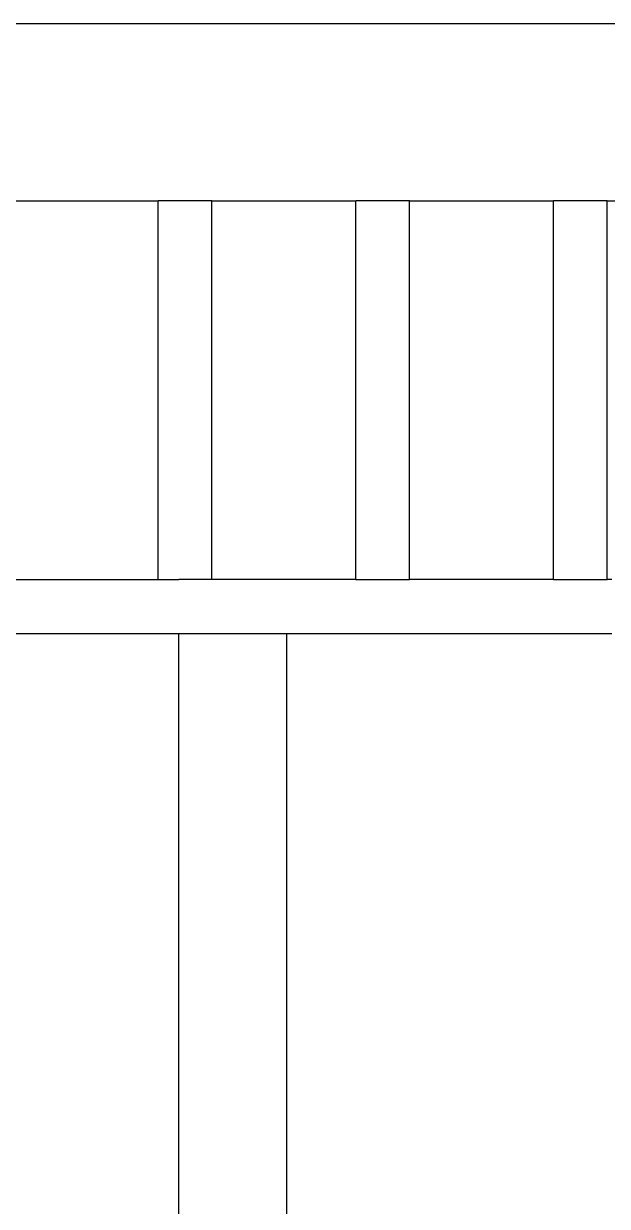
# Model space of a CAD drawing. Extents: x 396092 to 455492, y 17293 to 132793.
# Drawn here: x 410554 to 410769.6, y 60669.3 to 61106.4 of the extents above; entities that cross this region are included whole.
import ezdxf

# ---------------------------------------------------------------- set-up
doc = ezdxf.new("R2010")
doc.units = 0
doc.header["$LTSCALE"] = 1000
doc.header["$MEASUREMENT"] = 0
doc.layers.add('MU', color=34, linetype='Continuous')

msp = doc.modelspace()

# ---------------------------------------------------------------- linework, layer by layer
at = {"layer": 'MU', "color": 37}
for p, q in [((408391.55, 61106.41), (412271.55, 61106.41)), ((410550.51, 61040.95), (410603.73, 61040.95)), ((410623.51, 61040.95), (410603.73, 61040.95)), ((410603.73, 60900.95), (410603.73, 61040.95)), ((410623.51, 60900.95), (410623.51, 61040.95)), ((410623.51, 61040.95), (410676.73, 61040.95)), ((410696.51, 61040.95), (410676.73, 61040.95)), ((410676.73, 60900.95), (410676.73, 61040.95)), ((410696.51, 60900.95), (410696.51, 61040.95)), ((410696.51, 61040.95), (410749.73, 61040.95)), ((410769.51, 61040.95), (410749.73, 61040.95)), ((410749.73, 60900.95), (410749.73, 61040.95)), ((410769.51, 60900.95), (410769.51, 61040.95)), ((410769.51, 61040.95), (410868.63, 61040.95)), ((410550.51, 60900.95), (410603.73, 60900.95)), ((410603.73, 60900.95), (410611.3, 60900.95)), ((410623.51, 60900.95), (410611.3, 60900.95)), ((410651.3, 60900.95), (410623.51, 60900.95)), ((410676.73, 60900.95), (410651.3, 60900.95)), ((410676.73, 60900.95), (410696.51, 60900.95)), ((410749.73, 60900.95), (410696.51, 60900.95)), ((410749.73, 60900.95), (410769.51, 60900.95)), ((410771.3, 60900.95), (410769.51, 60900.95)), ((410542.2, 60880.95), (410611.3, 60880.95)), ((410611.3, 60209.52), (410611.3, 60880.95)), ((410611.3, 60880.95), (410651.3, 60880.95)), ((410651.3, 60234.81), (410651.3, 60880.95)), ((410651.3, 60880.95), (410771.3, 60880.95))]:
    msp.add_line(p, q, dxfattribs=at)

doc.saveas('drawing.dxf')
